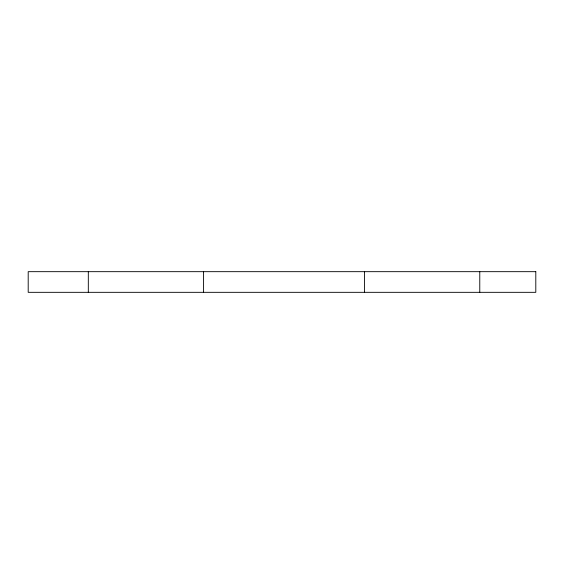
<?xml version="1.0" encoding="UTF-8"?>
<svg xmlns="http://www.w3.org/2000/svg" width="564" height="564" viewBox="0 0 564 564"><rect width="100%" height="100%" fill="white"/><g stroke="black" fill="none" stroke-linecap="round" stroke-linejoin="round"><path stroke-width="0.85" d="M479.774 271.672L479.774 292.328M364.513 271.672L364.513 292.328M203.583 271.672L203.583 292.328M88.315 271.672L88.315 292.328M535.8 271.672L28.2 271.672L28.2 292.328L535.8 292.328L535.8 271.672"/></g></svg>
